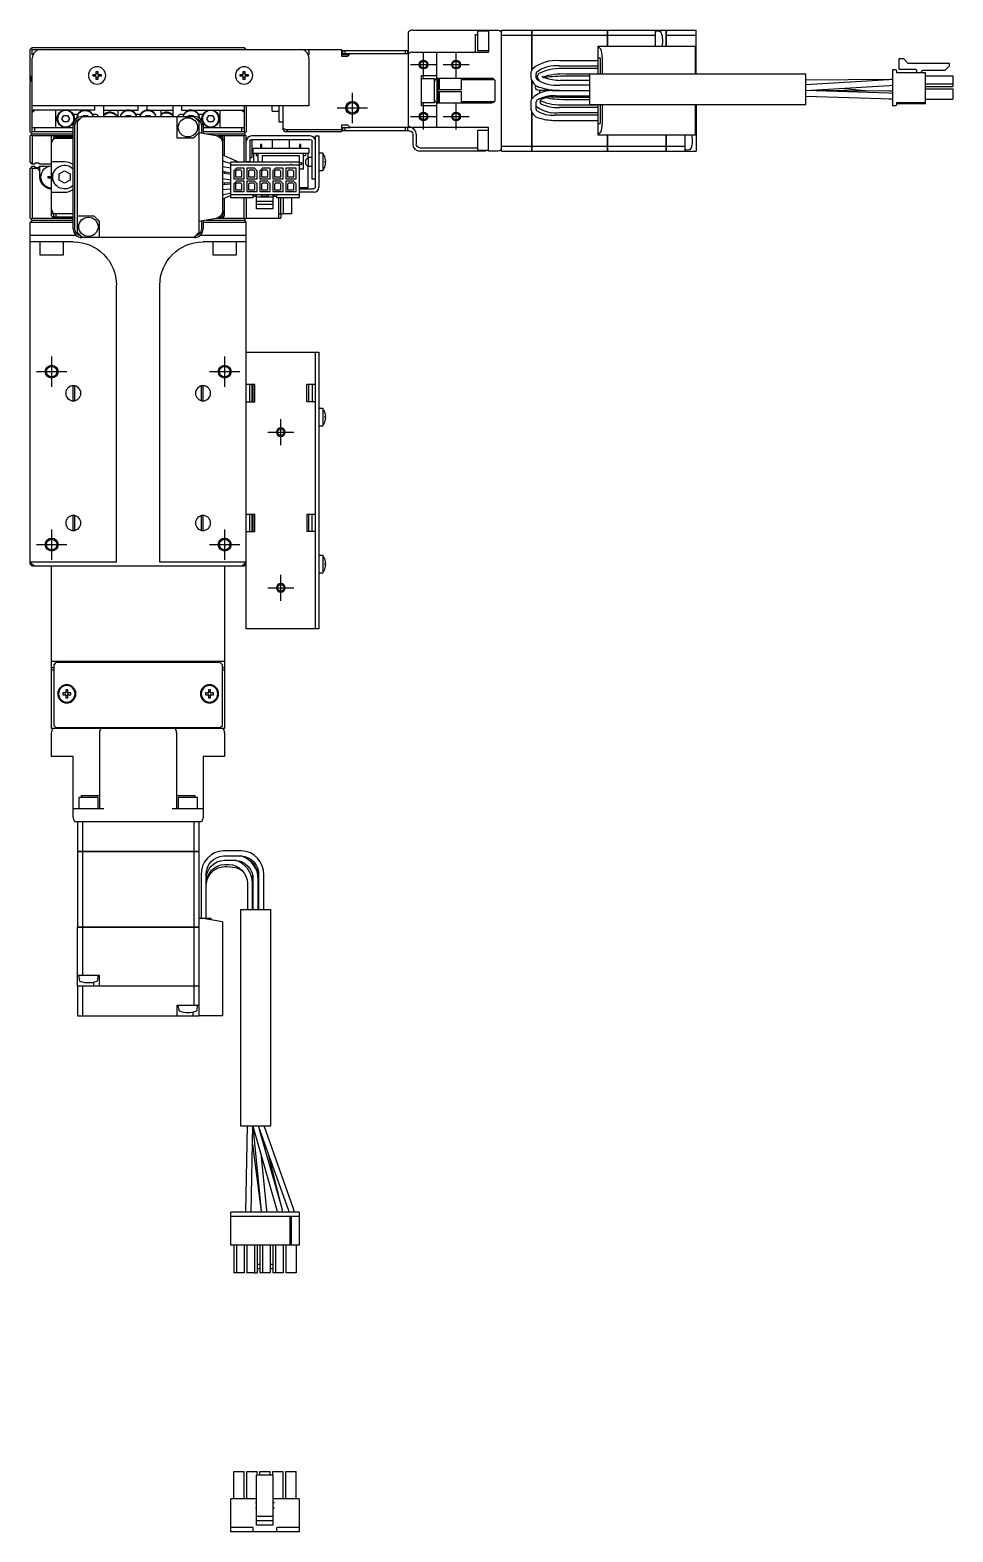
# Model space of a CAD drawing. Extents: x 0 to 1130, y -8 to 906.
# Drawn here: x 326.2 to 539.6, y 558.3 to 905.7 of the extents above; entities that cross this region are included whole.
import ezdxf

# ---------------------------------------------------------------- set-up
doc = ezdxf.new("R2010")
doc.units = 0
doc.header["$LTSCALE"] = 0.5
doc.linetypes.add('CENTER', pattern=[50.8, 31.75, -6.35, 6.35, -6.35])
for name, color, linetype in [('MSM_CENTER', 1, 'CENTER'), ('MSM_CONTINUOUS', 7, 'CONTINUOUS'), ('MSM_NARROW', 5, 'CONTINUOUS')]:
    doc.layers.add(name, color=color, linetype=linetype)

msp = doc.modelspace()

# ---------------------------------------------------------------- linework, layer by layer
at = {"layer": 'MSM_CENTER'}
for p, q in [((417.24, 894.67), (417.24, 900.67)), ((424.74, 894.67), (424.74, 900.67)), ((414.24, 897.67), (420.24, 897.67)), ((421.74, 897.67), (427.74, 897.67)), ((400.74, 891.17), (400.74, 884.17)), ((397.24, 887.67), (404.24, 887.67)), ((417.24, 882.67), (417.24, 888.67)), ((424.74, 882.67), (424.74, 888.67)), ((414.24, 885.67), (420.24, 885.67)), ((421.74, 885.67), (427.74, 885.67)), ((331.24, 830.17), (331.24, 823.17)), ((371.24, 830.17), (371.24, 823.17)), ((327.74, 826.67), (334.74, 826.67)), ((367.74, 826.67), (374.74, 826.67)), ((384.24, 809.67), (384.24, 815.67)), ((381.24, 812.67), (387.24, 812.67)), ((331.24, 790.17), (331.24, 783.17)), ((371.24, 790.17), (371.24, 783.17)), ((327.74, 786.67), (334.74, 786.67)), ((367.74, 786.67), (374.74, 786.67)), ((384.24, 773.67), (384.24, 779.67)), ((381.24, 776.67), (387.24, 776.67))]:
    msp.add_line(p, q, dxfattribs=at)
at = {"layer": 'MSM_CONTINUOUS'}
for p, q in [((413.74, 900.19), (413.74, 905.29)), ((414.74, 905.67), (434.24, 905.67)), ((429.24, 904.62), (429.74, 904.62)), ((429.24, 900.57), (429.24, 904.62)), ((429.74, 905.42), (429.74, 900.92)), ((432.24, 905.42), (429.74, 905.42)), ((432.24, 905.67), (432.24, 900.57)), ((435.24, 877.67), (435.24, 905.67)), ((435.24, 905.67), (442.23, 905.67)), ((435.24, 904.52), (442.23, 904.52)), ((442.23, 896.38), (442.23, 905.67)), ((442.24, 905.66), (442.23, 905.66)), ((442.24, 904.52), (442.23, 904.52)), ((442.24, 905.67), (459.73, 905.67)), ((442.24, 905.67), (442.24, 896.4)), ((442.24, 904.52), (459.73, 904.52)), ((459.73, 901.97), (459.73, 905.67)), ((459.74, 905.66), (459.73, 905.66)), ((459.74, 904.52), (459.73, 904.52)), ((459.74, 905.67), (473.34, 905.67)), ((459.74, 905.67), (459.74, 901.97)), ((459.74, 904.52), (470.84, 904.52)), ((470.84, 901.97), (470.84, 905.67)), ((471.83, 905.34), (471.06, 905.41)), ((473.34, 901.97), (473.34, 905.67)), ((473.34, 905.66), (473.35, 905.66)), ((473.34, 904.52), (473.35, 904.52)), ((473.35, 905.67), (480.24, 905.67)), ((473.35, 905.67), (473.35, 901.97)), ((473.35, 904.52), (480.24, 904.52)), ((480.24, 895.44), (480.24, 905.67)), ((326.74, 901.67), (326.24, 901.17)), ((326.24, 893.97), (326.24, 901.17)), ((326.49, 901.42), (326.74, 901.17)), ((326.74, 901.67), (375.74, 901.67)), ((326.74, 899.97), (326.74, 901.17)), ((326.74, 901.17), (398.24, 901.17)), ((376.24, 901.17), (375.74, 901.67)), ((375.74, 901.17), (375.99, 901.42)), ((390.74, 901.17), (390.74, 899.97)), ((398.24, 901.17), (398.24, 899.67)), ((399.99, 899.92), (398.24, 899.92)), ((398.24, 899.67), (399.74, 899.67)), ((398.54, 900.17), (398.54, 900.97)), ((398.54, 900.97), (413.54, 900.97)), ((413.74, 900.17), (398.54, 900.17)), ((399.04, 900.97), (399.04, 900.17)), ((400.24, 900.17), (399.74, 899.67)), ((413.04, 900.17), (413.04, 900.97)), ((413.54, 900.97), (413.54, 900.17)), ((413.74, 883.17), (413.74, 900.17)), ((414.74, 900.57), (432.24, 900.57)), ((420.24, 900.57), (420.24, 894.55)), ((429.74, 900.92), (432.24, 900.92)), ((457.64, 901.97), (480.14, 901.97)), ((457.64, 895.44), (457.64, 901.97)), ((457.64, 901.87), (458.24, 901.27)), ((480.14, 895.44), (480.14, 901.97)), ((326.74, 882.17), (326.74, 899.17)), ((390.74, 899.17), (390.74, 888.17)), ((457.64, 898.57), (448.64, 898.57)), ((448.64, 897.37), (457.64, 897.37)), ((457.64, 896.77), (450.12, 896.77)), ((457.64, 899.27), (458.03, 899.27)), ((458.03, 899.27), (458.03, 895.44)), ((458.5, 899.49), (458.5, 895.44)), ((526.36, 896.49), (525.64, 896.49)), ((525.64, 896.49), (525.64, 888.21)), ((526.66, 895.78), (526.66, 896.19)), ((527.19, 899.06), (528.19, 899.06)), ((527.19, 896.53), (527.19, 899.06)), ((531.04, 896.53), (527.19, 896.53)), ((528.19, 899.06), (529.21, 898.04)), ((529.21, 898.04), (538.75, 898.04)), ((531.19, 896.38), (531.19, 895.78)), ((537.75, 896.34), (532.62, 896.34)), ((538.75, 897.34), (537.75, 896.34)), ((538.75, 898.04), (538.75, 897.34)), ((326.74, 895.17), (326.24, 894.67)), ((326.74, 894.67), (326.24, 894.67)), ((326.24, 894.47), (326.74, 894.47)), ((326.34, 893.87), (326.24, 893.97)), ((326.49, 893.92), (326.24, 893.67)), ((326.24, 882.17), (326.24, 893.67)), ((326.34, 893.77), (326.34, 893.97)), ((326.74, 894.17), (326.49, 893.92)), ((326.74, 893.67), (326.49, 893.92)), ((326.74, 894.27), (326.64, 894.27)), ((340.81, 895.37), (341.54, 895.37)), ((341.54, 894.97), (340.81, 894.97)), ((341.54, 895.37), (341.54, 896.1)), ((341.54, 894.25), (341.54, 894.97)), ((341.94, 896.1), (341.94, 895.37)), ((341.94, 895.37), (342.67, 895.37)), ((341.94, 894.97), (341.94, 894.25)), ((342.67, 894.97), (341.94, 894.97)), ((374.81, 895.37), (375.54, 895.37)), ((375.54, 894.97), (374.81, 894.97)), ((375.54, 895.37), (375.54, 896.1)), ((375.54, 894.25), (375.54, 894.97)), ((375.94, 896.1), (375.94, 895.37)), ((375.94, 895.37), (376.67, 895.37)), ((375.94, 894.97), (375.94, 894.25)), ((376.67, 894.97), (375.94, 894.97)), ((416.74, 895.17), (420.24, 895.17)), ((416.74, 888.17), (416.74, 895.17)), ((419.74, 894.42), (416.74, 894.42)), ((419.74, 888.92), (419.74, 894.42)), ((420.24, 894.55), (420.33, 894.55)), ((420.25, 894.52), (420.33, 894.55)), ((420.34, 888.8), (420.34, 894.55)), ((420.54, 894.17), (420.34, 893.97)), ((420.54, 894.57), (432.94, 894.57)), ((420.54, 894.17), (420.54, 889.17)), ((420.84, 894.17), (420.54, 894.17)), ((420.84, 894.57), (420.84, 891.92)), ((426.04, 891.92), (426.04, 894.57)), ((433.63, 894.17), (426.04, 894.17)), ((433.74, 893.77), (433.74, 889.57)), ((442.04, 895.63), (442.04, 894.67)), ((442.23, 889.78), (442.23, 894.02)), ((442.24, 894), (442.24, 889.79)), ((443.2, 892.85), (443.08, 892.66)), ((443.24, 894.65), (443.24, 895.63)), ((443.56, 894.64), (443.58, 894.6)), ((443.58, 894.6), (443.65, 894.39)), ((444.76, 894.85), (444.7, 895.01)), ((455.64, 892.92), (448.64, 892.92)), ((455.64, 894.97), (450.1, 894.97)), ((450.12, 895.57), (457.64, 895.57)), ((450.22, 894.02), (450.18, 894.02)), ((455.64, 894.02), (450.2, 894.02)), ((455.64, 888.44), (455.64, 895.44)), ((505.64, 895.44), (455.64, 895.44)), ((505.64, 888.44), (505.64, 895.44)), ((525.31, 894.22), (505.64, 894.07)), ((524.78, 894.17), (505.64, 892.98)), ((505.66, 891.67), (524.86, 892.88)), ((525.64, 894.21), (524.78, 894.17)), ((524.86, 892.88), (525.64, 892.91)), ((525.64, 894.22), (525.03, 894.22)), ((525.64, 894.23), (525.31, 894.22)), ((533.29, 895.78), (526.66, 895.78)), ((532.34, 895.78), (532.34, 896.06)), ((533.29, 888.67), (533.29, 895.78)), ((533.29, 895.05), (539.64, 895.05)), ((533.29, 893.25), (539.64, 893.25)), ((539.64, 895.05), (539.64, 892.65)), ((420.34, 889.37), (420.54, 889.17)), ((420.84, 891.92), (426.04, 891.92)), ((420.84, 891.42), (420.84, 888.77)), ((426.04, 891.42), (420.84, 891.42)), ((426.04, 888.77), (426.04, 891.42)), ((443.08, 892.66), (443.04, 892.47)), ((444.04, 891.81), (444.04, 891.75)), ((444.04, 891.75), (444.04, 891.35)), ((444.04, 891.35), (444.04, 891.31)), ((444.04, 891.31), (444.09, 891.09)), ((444.24, 888.73), (444.24, 889.47)), ((446.59, 890.25), (448.64, 890.17)), ((455.64, 891.62), (447.64, 891.62)), ((447.64, 890.42), (455.64, 890.42)), ((448.64, 891.72), (455.64, 891.72)), ((448.64, 890.17), (455.64, 890.17)), ((455.64, 889.57), (449.64, 889.57)), ((524.85, 891.05), (505.64, 891.67)), ((505.64, 890.37), (525.52, 889.73)), ((524.97, 891.53), (505.66, 891.67)), ((520.12, 891.57), (513.79, 892.18)), ((524.81, 889.75), (525.64, 889.73)), ((525.64, 891.03), (524.85, 891.05)), ((525.64, 891.53), (524.97, 891.53)), ((525.52, 889.73), (525.64, 889.73)), ((533.29, 892.65), (539.64, 892.65)), ((533.29, 892.05), (539.64, 892.05)), ((533.29, 889.65), (539.64, 889.65)), ((539.64, 892.05), (539.64, 889.65)), ((390.74, 888.17), (326.74, 888.17)), ((341.24, 887.17), (326.74, 887.17)), ((326.74, 886.67), (327.24, 887.17)), ((332.24, 883.17), (332.24, 887.17)), ((333.62, 885.17), (334.06, 885.92)), ((334.06, 885.92), (334.92, 885.92)), ((334.92, 885.92), (335.36, 885.17)), ((337.26, 886.17), (336.22, 886.17)), ((338.41, 885.67), (338.56, 885.92)), ((338.56, 885.92), (339.42, 885.92)), ((339.42, 885.92), (339.57, 885.67)), ((341.24, 886.17), (340.72, 886.17)), ((341.24, 887.17), (341.24, 888.17)), ((343.24, 888.17), (343.24, 885.67)), ((343.24, 887.17), (351.24, 887.17)), ((346.54, 887.17), (346.54, 885.67)), ((348.41, 885.67), (348.56, 885.92)), ((348.56, 885.92), (349.42, 885.92)), ((349.42, 885.92), (349.57, 885.67)), ((351.76, 886.17), (350.72, 886.17)), ((351.24, 887.17), (351.24, 888.17)), ((352.91, 885.67), (353.06, 885.92)), ((353.06, 885.92), (353.92, 885.92)), ((353.24, 888.17), (353.24, 887.17)), ((353.24, 887.17), (359.24, 887.17)), ((353.92, 885.92), (354.07, 885.67)), ((356.54, 885.67), (356.54, 887.17)), ((359.24, 888.17), (359.24, 885.67)), ((361.24, 888.17), (361.24, 887.17)), ((361.24, 887.17), (375.74, 887.17)), ((361.76, 886.17), (361.24, 886.17)), ((362.91, 885.67), (363.06, 885.92)), ((363.06, 885.92), (363.92, 885.92)), ((363.92, 885.92), (364.07, 885.67)), ((366.26, 886.17), (365.22, 886.17)), ((367.12, 885.17), (367.56, 885.92)), ((367.56, 885.92), (368.42, 885.92)), ((368.42, 885.92), (368.86, 885.17)), ((370.24, 883.17), (370.24, 887.17)), ((375.24, 887.17), (375.74, 886.67)), ((375.74, 888.17), (375.74, 882.17)), ((376.24, 888.17), (376.24, 882.17)), ((382.24, 886.92), (382.24, 888.17)), ((382.24, 886.92), (383.74, 886.92)), ((383.74, 888.17), (383.74, 884.42)), ((384.74, 882.67), (384.74, 888.17)), ((416.74, 888.92), (419.74, 888.92)), ((420.24, 888.17), (416.74, 888.17)), ((420.24, 888.8), (420.24, 883.17)), ((420.24, 888.8), (420.33, 888.8)), ((420.33, 888.8), (420.25, 888.83)), ((420.54, 889.17), (420.84, 889.17)), ((432.94, 888.77), (420.54, 888.77)), ((426.04, 889.17), (433.63, 889.17)), ((442.04, 889.07), (442.04, 887.33)), ((442.23, 877.67), (442.23, 886.73)), ((442.24, 886.71), (442.24, 877.67)), ((443.24, 887.33), (443.24, 889.07)), ((457.64, 885.97), (447.64, 885.97)), ((457.64, 887.77), (448.64, 887.77)), ((448.64, 886.57), (457.64, 886.57)), ((449.64, 888.37), (457.64, 888.37)), ((455.64, 888.44), (505.64, 888.44)), ((457.64, 881.37), (457.64, 888.44)), ((458.03, 888.44), (458.03, 884.07)), ((458.5, 888.44), (458.5, 883.85)), ((480.14, 881.37), (480.14, 888.44)), ((480.24, 888.44), (480.24, 877.67)), ((525.64, 888.21), (526.36, 888.21)), ((526.66, 888.51), (526.66, 888.92)), ((526.66, 888.92), (533.29, 888.92)), ((526.66, 888.67), (533.29, 888.67)), ((326.74, 883.17), (336.24, 883.17)), ((327.24, 883.17), (327.24, 882.17)), ((334.06, 884.42), (333.62, 885.17)), ((334.92, 884.42), (334.06, 884.42)), ((335.36, 885.17), (334.92, 884.42)), ((336.22, 884.17), (336.3, 884.17)), ((336.24, 859.67), (336.24, 883.67)), ((336.62, 859.67), (336.62, 883.67)), ((337.24, 858.83), (337.24, 884.52)), ((338.24, 885.67), (364.24, 885.67)), ((360.24, 880.67), (360.24, 885.67)), ((365.24, 884.52), (365.24, 858.83)), ((365.86, 883.67), (365.86, 881.87)), ((366.18, 884.17), (366.26, 884.17)), ((366.24, 883.67), (366.24, 881.8)), ((366.24, 883.17), (375.74, 883.17)), ((367.56, 884.42), (367.12, 885.17)), ((368.42, 884.42), (367.56, 884.42)), ((368.86, 885.17), (368.42, 884.42)), ((375.24, 882.17), (375.24, 883.17)), ((383.74, 884.42), (384.74, 884.42)), ((384.74, 882.98), (385.35, 882.67)), ((385.24, 882.17), (384.74, 882.67)), ((385.35, 882.67), (398.24, 882.67)), ((385.35, 882.67), (385.85, 882.17)), ((399.74, 883.67), (398.24, 883.67)), ((398.24, 883.67), (398.24, 882.17)), ((398.54, 882.37), (398.54, 883.17)), ((398.54, 883.17), (400.24, 883.17)), ((413.94, 882.37), (398.54, 882.37)), ((399.04, 883.17), (399.04, 882.37)), ((399.74, 883.67), (400.24, 883.17)), ((413.94, 883.17), (400.24, 883.17)), ((413.04, 882.37), (413.04, 883.17)), ((413.54, 883.17), (413.54, 882.37)), ((432.24, 883.17), (414.74, 883.17)), ((429.74, 882.42), (429.74, 877.92)), ((432.24, 882.42), (429.74, 882.42)), ((432.24, 877.67), (432.24, 883.17)), ((447.64, 884.77), (457.64, 884.77)), ((457.64, 884.07), (458.03, 884.07)), ((326.24, 882.17), (326.49, 881.92)), ((326.24, 881.17), (326.74, 881.67)), ((326.24, 875.17), (326.24, 881.17)), ((326.49, 881.92), (326.74, 882.17)), ((326.49, 881.92), (326.74, 881.67)), ((326.74, 881.17), (326.49, 881.42)), ((336.24, 882.17), (326.74, 882.17)), ((326.74, 881.67), (336.24, 881.67)), ((326.74, 881.17), (326.74, 874.67)), ((336.24, 881.17), (326.74, 881.17)), ((331.24, 862.67), (331.24, 881.17)), ((331.44, 880.17), (331.24, 880.17)), ((331.74, 880.44), (331.74, 880.97)), ((331.74, 880.97), (336.24, 880.97)), ((332.24, 880.97), (332.24, 880.57)), ((336.24, 880.57), (332.24, 880.57)), ((363.99, 880.67), (360.24, 880.67)), ((365.24, 881.97), (369.25, 881.27)), ((375.74, 882.17), (366.24, 882.17)), ((366.94, 881.67), (375.74, 881.67)), ((375.74, 881.17), (369.59, 881.17)), ((369.96, 880.97), (370.74, 880.97)), ((370.24, 880.74), (370.24, 880.97)), ((370.74, 880.97), (370.74, 880.44)), ((370.74, 879.49), (370.74, 863.85)), ((371.24, 880.17), (371.04, 880.17)), ((371.24, 876.57), (371.24, 881.17)), ((375.74, 882.17), (375.99, 881.92)), ((375.74, 881.67), (375.99, 881.92)), ((375.74, 881.67), (375.99, 881.42)), ((375.99, 881.42), (375.74, 881.17)), ((375.74, 875.14), (375.74, 881.17)), ((375.99, 881.92), (376.24, 882.17)), ((375.99, 881.42), (376.24, 881.17)), ((376.24, 875.17), (376.24, 881.17)), ((377.04, 879.97), (377.04, 875.17)), ((377.54, 880.17), (377.09, 880.17)), ((391.04, 881.17), (377.44, 881.17)), ((377.44, 880.37), (391.04, 880.37)), ((377.54, 880.17), (377.54, 876.17)), ((379.62, 878.37), (379.62, 879.17)), ((379.87, 879.17), (379.62, 879.17)), ((379.87, 878.37), (379.87, 879.17)), ((382.24, 880.37), (382.24, 878.37)), ((398.24, 882.17), (385.24, 882.17)), ((386.24, 878.37), (386.24, 880.37)), ((388.62, 878.37), (388.62, 879.17)), ((388.87, 879.17), (388.62, 879.17)), ((388.87, 878.37), (388.87, 879.17)), ((391.44, 871.17), (391.44, 879.97)), ((392.24, 881.17), (393.04, 881.17)), ((392.24, 869.47), (392.24, 881.17)), ((393.04, 881.17), (393.04, 869.37)), ((414.74, 881.57), (414.74, 879.27)), ((415.54, 881.57), (415.54, 879.27)), ((435.24, 878.83), (442.23, 878.83)), ((442.24, 878.83), (442.23, 878.83)), ((442.24, 878.83), (459.73, 878.83)), ((458.24, 882.08), (457.64, 881.48)), ((480.14, 881.37), (457.64, 881.37)), ((459.73, 877.67), (459.73, 881.37)), ((459.74, 878.83), (459.73, 878.83)), ((459.74, 881.37), (459.74, 877.67)), ((459.74, 878.83), (473.34, 878.83)), ((473.34, 877.67), (473.34, 881.37)), ((473.34, 878.83), (473.35, 878.83)), ((473.35, 881.37), (473.35, 877.67)), ((473.35, 878.83), (477.74, 878.83)), ((477.74, 877.67), (477.74, 881.37)), ((480.14, 881.42), (480.24, 881.42)), ((370.74, 876.78), (374.59, 875.14)), ((370.74, 875.41), (372.64, 874.8)), ((370.76, 875.47), (371.37, 875.21)), ((377.04, 876.17), (377.54, 876.17)), ((377.74, 878.37), (377.74, 877.17)), ((377.74, 878.37), (390.74, 878.37)), ((377.74, 877.17), (390.74, 877.17)), ((377.99, 875.14), (377.99, 877.17)), ((378.54, 877.17), (378.54, 876.62)), ((378.99, 876.62), (378.54, 876.62)), ((378.99, 875.14), (378.99, 877.17)), ((379.99, 876.67), (388.49, 876.67)), ((379.99, 875.14), (379.99, 876.67)), ((388.49, 876.67), (388.49, 866.86)), ((389.49, 873.47), (389.49, 877.17)), ((389.95, 876.62), (389.49, 876.62)), ((389.95, 877.17), (389.95, 876.62)), ((390.34, 875.97), (390.04, 875.67)), ((390.04, 874.67), (390.04, 875.67)), ((390.54, 876.17), (390.34, 875.97)), ((390.49, 877.17), (390.49, 876.12)), ((390.54, 876.17), (390.54, 874.17)), ((391.44, 876.17), (390.54, 876.17)), ((390.74, 878.37), (390.74, 877.17)), ((393.94, 877.17), (393.04, 877.17)), ((393.94, 877.17), (393.94, 873.17)), ((394.51, 876.06), (394.51, 876.06)), ((394.51, 874.99), (394.51, 875.35)), ((394.51, 875.35), (394.63, 875.35)), ((416.34, 878.47), (429.74, 878.47)), ((431.54, 877.67), (416.34, 877.67)), ((429.74, 877.92), (432.24, 877.92)), ((431.04, 877.67), (431.04, 877.92)), ((431.54, 877.92), (431.54, 877.67)), ((434.24, 877.67), (432.24, 877.67)), ((435.24, 877.67), (442.23, 877.67)), ((442.24, 877.68), (442.23, 877.68)), ((442.24, 877.67), (459.73, 877.67)), ((459.74, 877.68), (459.73, 877.68)), ((459.74, 877.67), (473.34, 877.67)), ((473.34, 877.68), (473.35, 877.68)), ((473.35, 877.67), (480.24, 877.67)), ((477.95, 877.94), (478.72, 878.01)), ((326.74, 874.67), (326.24, 875.17)), ((326.74, 874.17), (326.24, 873.67)), ((326.24, 862.17), (326.24, 873.67)), ((326.74, 873.67), (326.49, 873.92)), ((327.18, 874.67), (326.74, 874.67)), ((326.74, 874.17), (327.18, 874.17)), ((326.74, 873.67), (326.74, 862.17)), ((327.94, 873.67), (326.74, 873.67)), ((328.54, 874.1), (327.94, 873.67)), ((327.94, 873.67), (328.54, 873.07)), ((331.24, 874.67), (328.5, 874.67)), ((328.5, 874.17), (330.63, 874.17)), ((328.54, 871.67), (328.54, 874.17)), ((331.24, 872.67), (331.2, 872.67)), ((331.2, 872.67), (331.2, 871.88)), ((331.2, 872.14), (331.24, 872.14)), ((334.24, 875.17), (331.24, 875.17)), ((332.99, 872.4), (334.24, 873.12)), ((332.99, 870.95), (332.99, 872.4)), ((334.24, 873.12), (335.49, 872.4)), ((335.49, 872.4), (335.49, 870.95)), ((370.74, 874.15), (372.66, 873.78)), ((372.64, 872.57), (370.74, 872.93)), ((372.64, 872.28), (370.74, 872.55)), ((371.24, 875.25), (371.24, 875.26)), ((371.24, 872.83), (371.24, 872.48)), ((371.29, 872.67), (371.24, 872.67)), ((371.29, 872.67), (371.29, 872.47)), ((388.49, 875.14), (372.64, 875.14)), ((372.64, 866.86), (372.64, 875.14)), ((386.41, 874.43), (372.64, 874.43)), ((373.96, 873.7), (373.36, 873.1)), ((373.36, 873.1), (373.36, 871.3)), ((374.03, 873.25), (373.78, 873)), ((373.78, 873), (373.78, 871.75)), ((375.76, 873.7), (373.96, 873.7)), ((375, 873.25), (374.03, 873.25)), ((375.25, 873), (375, 873.25)), ((375.25, 871.75), (375.25, 873)), ((375.76, 871.3), (375.76, 873.7)), ((376.24, 875.17), (376.21, 875.14)), ((377.04, 875.17), (376.24, 875.17)), ((376.36, 873.7), (376.36, 871.3)), ((378.16, 873.7), (376.36, 873.7)), ((377.03, 873.25), (376.78, 873)), ((376.78, 873), (376.78, 871.75)), ((378, 873.25), (377.03, 873.25)), ((378.25, 873), (378, 873.25)), ((378.16, 873.7), (378.76, 873.1)), ((378.25, 871.75), (378.25, 873)), ((378.76, 871.3), (378.76, 873.1)), ((379.96, 873.7), (379.36, 873.1)), ((379.36, 873.1), (379.36, 871.3)), ((380.03, 873.25), (379.78, 873)), ((379.78, 873), (379.78, 871.75)), ((381.76, 873.7), (379.96, 873.7)), ((381, 873.25), (380.03, 873.25)), ((381.25, 873), (381, 873.25)), ((381.25, 871.75), (381.25, 873)), ((381.76, 871.3), (381.76, 873.7)), ((382.96, 873.7), (382.36, 873.1)), ((382.36, 873.1), (382.36, 871.3)), ((383.03, 873.25), (382.78, 873)), ((382.78, 873), (382.78, 871.75)), ((384.76, 873.7), (382.96, 873.7)), ((384, 873.25), (383.03, 873.25)), ((384.25, 873), (384, 873.25)), ((384.25, 871.75), (384.25, 873)), ((384.76, 871.3), (384.76, 873.7)), ((385.36, 873.7), (385.36, 871.3)), ((387.76, 873.7), (385.36, 873.7)), ((386.03, 873.25), (385.78, 873)), ((385.78, 873), (385.78, 871.75)), ((387, 873.25), (386.03, 873.25)), ((386.41, 874.43), (386.41, 874.53)), ((386.71, 874.53), (386.71, 874.43)), ((388.49, 874.43), (386.71, 874.43)), ((387.25, 873), (387, 873.25)), ((387.25, 871.75), (387.25, 873)), ((387.76, 871.3), (387.76, 873.7)), ((388.49, 875.02), (388.99, 875.02)), ((388.99, 874.52), (388.49, 874.52)), ((389.49, 873.47), (388.49, 873.47)), ((388.99, 875.02), (388.99, 874.52)), ((390.04, 874.67), (390.34, 874.37)), ((390.34, 874.37), (390.54, 874.17)), ((390.49, 874.22), (390.49, 869.17)), ((390.54, 874.17), (391.44, 874.17)), ((393.04, 873.17), (393.94, 873.17)), ((394.63, 874.99), (394.51, 874.99)), ((394.51, 874.29), (394.51, 874.29)), ((330.34, 871.82), (330.34, 871.53)), ((330.34, 871.82), (331.14, 871.82)), ((330.34, 871.53), (331.14, 871.53)), ((330.87, 871.82), (330.87, 871.53)), ((331.2, 871.47), (331.2, 870.67)), ((331.2, 871.2), (331.24, 871.21)), ((331.24, 870.67), (331.2, 870.67)), ((334.24, 870.23), (332.99, 870.95)), ((335.49, 870.95), (334.24, 870.23)), ((370.74, 871.34), (372.64, 871.06)), ((372.64, 870.3), (370.74, 870.26)), ((370.74, 869.94), (372.64, 870.1)), ((372.64, 868.9), (370.74, 868.74)), ((371.24, 870.28), (371.24, 869.98)), ((373.36, 871.3), (375.76, 871.3)), ((373.36, 870.1), (373.96, 870.7)), ((373.36, 870.1), (373.36, 868.3)), ((373.78, 871.75), (375.25, 871.75)), ((374.03, 870.25), (373.78, 870)), ((373.78, 870), (373.78, 868.75)), ((373.78, 868.75), (375.25, 868.75)), ((375.76, 870.7), (373.96, 870.7)), ((375, 870.25), (374.03, 870.25)), ((375.25, 870), (375, 870.25)), ((375.25, 868.75), (375.25, 870)), ((375.76, 868.3), (375.76, 870.7)), ((376.36, 871.3), (378.76, 871.3)), ((376.36, 870.7), (376.36, 868.3)), ((378.16, 870.7), (376.36, 870.7)), ((376.78, 871.75), (378.25, 871.75)), ((377.03, 870.25), (376.78, 870)), ((376.78, 870), (376.78, 868.75)), ((376.78, 868.75), (378.25, 868.75)), ((378, 870.25), (377.03, 870.25)), ((378.25, 870), (378, 870.25)), ((378.76, 870.1), (378.16, 870.7)), ((378.25, 868.75), (378.25, 870)), ((378.76, 868.3), (378.76, 870.1)), ((379.36, 871.3), (381.76, 871.3)), ((381.16, 870.7), (379.36, 870.7)), ((379.36, 870.7), (379.36, 868.3)), ((379.78, 871.75), (381.25, 871.75)), ((380.03, 870.25), (379.78, 870)), ((379.78, 870), (379.78, 868.75)), ((379.78, 868.75), (381.25, 868.75)), ((381, 870.25), (380.03, 870.25)), ((381.25, 870), (381, 870.25)), ((381.76, 870.1), (381.16, 870.7)), ((381.25, 868.75), (381.25, 870)), ((381.76, 868.3), (381.76, 870.1)), ((382.36, 871.3), (384.76, 871.3)), ((382.36, 870.7), (382.36, 868.3)), ((384.16, 870.7), (382.36, 870.7)), ((382.78, 871.75), (384.25, 871.75)), ((383.03, 870.25), (382.78, 870)), ((382.78, 870), (382.78, 868.75)), ((382.78, 868.75), (384.25, 868.75)), ((384, 870.25), (383.03, 870.25)), ((384.25, 870), (384, 870.25)), ((384.76, 870.1), (384.16, 870.7)), ((384.25, 868.75), (384.25, 870)), ((384.76, 868.3), (384.76, 870.1)), ((385.36, 871.3), (387.76, 871.3)), ((387.16, 870.7), (385.36, 870.7)), ((385.36, 870.7), (385.36, 868.3)), ((385.78, 871.75), (387.25, 871.75)), ((386.03, 870.25), (385.78, 870)), ((385.78, 870), (385.78, 868.75)), ((385.78, 868.75), (387.25, 868.75)), ((387, 870.25), (386.03, 870.25)), ((387.25, 870), (387, 870.25)), ((387.76, 870.1), (387.16, 870.7)), ((387.25, 868.75), (387.25, 870)), ((387.76, 868.3), (387.76, 870.1)), ((390.49, 869.17), (388.49, 869.17)), ((388.49, 868.97), (391.74, 868.97)), ((392.24, 871.17), (391.44, 871.17)), ((331.24, 868.17), (334.24, 868.17)), ((372.64, 867.92), (370.74, 867.51)), ((372.64, 867.38), (370.74, 866.57)), ((371.24, 862.67), (371.24, 866.78)), ((388.49, 867.57), (372.64, 867.57)), ((377.83, 866.86), (372.64, 866.86)), ((373.36, 868.3), (375.76, 868.3)), ((375.74, 862.17), (375.74, 866.86)), ((376.24, 866.86), (376.24, 862.17)), ((376.36, 868.3), (378.76, 868.3)), ((377.83, 866.86), (377.83, 867.57)), ((378.63, 867.17), (377.83, 867.17)), ((378.63, 864.29), (378.63, 867.32)), ((382.49, 867.01), (378.63, 867.01)), ((382.49, 866.01), (378.63, 866.01)), ((382.49, 865.31), (378.63, 865.31)), ((379.36, 868.3), (381.76, 868.3)), ((379.74, 867.01), (379.74, 867.57)), ((381.39, 867.17), (379.74, 867.17)), ((381.39, 867.01), (381.39, 867.57)), ((382.36, 868.3), (384.76, 868.3)), ((382.49, 864.29), (382.49, 867.32)), ((383.29, 867.17), (382.49, 867.17)), ((383.24, 867.17), (383.29, 867.12)), ((383.29, 866.86), (383.29, 867.57)), ((388.49, 866.86), (383.29, 866.86)), ((383.55, 866.86), (383.74, 866.67)), ((383.74, 862.17), (383.74, 866.86)), ((384.24, 863.17), (384.24, 866.86)), ((384.74, 866.86), (384.74, 863.17)), ((385.36, 868.3), (387.76, 868.3)), ((386.74, 863.27), (386.74, 866.86)), ((391.84, 868.17), (388.49, 868.17)), ((326.24, 862.17), (326.49, 861.92)), ((326.74, 861.67), (326.24, 861.17)), ((326.49, 861.92), (326.74, 862.17)), ((326.74, 861.67), (326.49, 861.92)), ((326.74, 862.17), (336.24, 862.17)), ((326.74, 861.67), (336.24, 861.67)), ((332.24, 863.17), (331.24, 863.17)), ((331.24, 862.67), (331.74, 862.17)), ((331.74, 862.37), (331.74, 863.17)), ((336.24, 862.37), (331.74, 862.37)), ((332.24, 863.17), (332.24, 862.37)), ((336.24, 863.17), (332.24, 863.17)), ((337.24, 862.67), (340.99, 862.67)), ((342.24, 861.42), (342.24, 857.67)), ((369.25, 862.08), (365.24, 861.37)), ((365.86, 861.48), (365.86, 859.67)), ((366.24, 861.55), (366.24, 859.67)), ((366.94, 861.67), (375.74, 861.67)), ((369.59, 862.17), (375.74, 862.17)), ((370.74, 862.37), (369.96, 862.37)), ((370.24, 862.37), (370.24, 862.61)), ((371.24, 863.17), (370.61, 863.17)), ((370.74, 863.17), (370.74, 862.37)), ((370.74, 862.17), (371.24, 862.67)), ((375.74, 862.17), (375.99, 861.92)), ((375.99, 861.92), (375.74, 861.67)), ((375.74, 861.67), (376.24, 861.17)), ((375.99, 861.92), (376.24, 862.17)), ((376.24, 862.17), (384.24, 862.17)), ((382.49, 864.29), (378.63, 864.29)), ((383.74, 863.17), (384.74, 863.17)), ((384.24, 863.17), (384.24, 862.17)), ((384.74, 863.27), (386.74, 863.27)), ((326.24, 782.17), (326.24, 861.17)), ((336.24, 861.17), (326.24, 861.17)), ((336.92, 858.17), (326.24, 858.17)), ((376.24, 858.17), (365.56, 858.17)), ((376.24, 861.17), (366.24, 861.17)), ((376.24, 767.17), (376.24, 861.17)), ((336.24, 856.67), (326.24, 856.67)), ((328.49, 856.67), (328.49, 853.67)), ((333.99, 853.67), (333.99, 856.67)), ((364.24, 857.67), (338.24, 857.67)), ((376.24, 856.67), (366.24, 856.67)), ((368.49, 856.67), (368.49, 853.67)), ((373.99, 853.67), (373.99, 856.67)), ((328.49, 853.67), (333.99, 853.67)), ((368.49, 853.67), (373.99, 853.67)), ((346.24, 782.63), (346.24, 846.67)), ((356.24, 782.63), (356.24, 846.67)), ((376.24, 831.17), (393.04, 831.17)), ((392.24, 767.17), (392.24, 831.17)), ((393.04, 831.17), (393.04, 767.17)), ((336.24, 819.92), (336.24, 823.42)), ((336.59, 819.96), (336.59, 823.39)), ((365.89, 819.96), (365.89, 823.39)), ((366.24, 819.92), (366.24, 823.42)), ((378.24, 823.67), (376.24, 823.67)), ((377.04, 819.67), (377.04, 823.67)), ((377.54, 823.67), (377.54, 819.67)), ((377.74, 823.67), (377.74, 819.67)), ((378.24, 819.67), (378.24, 823.67)), ((390.24, 819.67), (390.24, 823.67)), ((392.24, 823.67), (390.24, 823.67)), ((390.74, 819.67), (390.74, 823.67)), ((391.44, 823.67), (391.44, 819.67)), ((376.24, 819.67), (378.24, 819.67)), ((392.24, 819.67), (390.24, 819.67)), ((393.94, 818.17), (393.04, 818.17)), ((393.94, 818.17), (393.94, 814.17)), ((394.51, 817.06), (394.51, 817.06)), ((394.51, 816.35), (394.63, 816.35)), ((394.51, 815.99), (394.51, 816.35)), ((393.04, 814.17), (393.94, 814.17)), ((394.63, 815.99), (394.51, 815.99)), ((394.51, 815.29), (394.51, 815.29)), ((336.24, 789.92), (336.24, 793.42)), ((336.59, 789.96), (336.59, 793.39)), ((365.89, 789.96), (365.89, 793.39)), ((366.24, 789.92), (366.24, 793.42)), ((378.24, 793.67), (376.24, 793.67)), ((377.04, 789.67), (377.04, 793.67)), ((377.54, 793.67), (377.54, 789.67)), ((377.74, 793.67), (377.74, 789.67)), ((378.24, 789.67), (378.24, 793.67)), ((392.24, 793.67), (390.24, 793.67)), ((390.24, 793.67), (390.24, 789.67)), ((390.74, 789.67), (390.74, 793.67)), ((391.44, 789.67), (391.44, 793.67)), ((376.24, 789.67), (378.24, 789.67)), ((392.24, 789.67), (390.24, 789.67)), ((326.24, 782.67), (326.28, 782.63)), ((326.24, 782.17), (326.74, 781.67)), ((326.28, 782.63), (327.24, 781.67)), ((346.24, 782.63), (326.28, 782.63)), ((326.49, 781.92), (326.74, 782.17)), ((375.74, 781.67), (326.74, 781.67)), ((331.24, 744.17), (331.24, 781.67)), ((376.2, 782.63), (356.24, 782.63)), ((371.24, 781.67), (371.24, 744.17)), ((375.24, 781.67), (376.24, 782.67)), ((375.74, 782.17), (375.99, 781.92)), ((376.24, 782.17), (375.74, 781.67)), ((393.94, 784.17), (393.04, 784.17)), ((393.94, 784.17), (393.94, 780.17)), ((394.51, 783.06), (394.51, 783.06)), ((394.51, 782.35), (394.63, 782.35)), ((394.51, 781.99), (394.51, 782.35)), ((394.63, 781.99), (394.51, 781.99)), ((393.04, 780.17), (393.94, 780.17)), ((394.51, 781.29), (394.51, 781.29)), ((393.04, 767.17), (376.24, 767.17)), ((371.24, 759.67), (331.24, 759.67)), ((331.74, 758.17), (331.24, 758.17)), ((331.74, 757.67), (331.24, 757.67)), ((332.24, 759.37), (331.74, 758.87)), ((331.74, 758.87), (331.74, 744.87)), ((370.24, 759.37), (332.24, 759.37)), ((336.74, 759.37), (336.74, 759.67)), ((337.49, 759.67), (337.49, 759.37)), ((342.99, 759.37), (342.99, 759.67)), ((346.44, 759.67), (346.24, 759.47)), ((356.24, 759.47), (346.24, 759.47)), ((346.24, 759.47), (346.24, 759.37)), ((356.24, 759.47), (356.04, 759.67)), ((356.24, 759.37), (356.24, 759.47)), ((359.49, 759.67), (359.49, 759.37)), ((364.99, 759.37), (364.99, 759.67)), ((365.74, 759.67), (365.74, 759.37)), ((370.74, 758.87), (370.24, 759.37)), ((370.74, 744.87), (370.74, 758.87)), ((371.24, 758.17), (370.74, 758.17)), ((371.24, 757.67), (370.74, 757.67)), ((334.5, 752.41), (333.82, 752.41)), ((333.82, 751.93), (334.5, 751.93)), ((334.5, 753.09), (334.5, 752.41)), ((334.5, 751.93), (334.5, 751.26)), ((334.98, 752.41), (334.98, 753.09)), ((335.66, 752.41), (334.98, 752.41)), ((334.98, 751.26), (334.98, 751.93)), ((334.98, 751.93), (335.66, 751.93)), ((367.5, 752.41), (366.82, 752.41)), ((366.82, 751.93), (367.5, 751.93)), ((367.5, 753.09), (367.5, 752.41)), ((367.5, 751.93), (367.5, 751.26)), ((367.98, 752.41), (367.98, 753.09)), ((368.66, 752.41), (367.98, 752.41)), ((367.98, 751.26), (367.98, 751.93)), ((367.98, 751.93), (368.66, 751.93)), ((371.24, 744.17), (331.24, 744.17)), ((331.74, 744.87), (332.24, 744.37)), ((332.24, 744.37), (370.24, 744.37)), ((336.74, 744.37), (336.74, 744.17)), ((341.24, 744.37), (341.24, 744.17)), ((342.24, 744.37), (342.24, 744.17)), ((343.74, 744.37), (343.74, 744.17)), ((358.74, 744.17), (358.74, 744.37)), ((360.24, 744.37), (360.24, 744.17)), ((361.24, 744.17), (361.24, 744.37)), ((365.74, 744.17), (365.74, 744.37)), ((370.24, 744.37), (370.74, 744.87)), ((331.24, 737.67), (331.24, 743.17)), ((342.34, 725.67), (342.34, 743.17)), ((360.14, 743.17), (360.14, 725.67)), ((371.24, 743.17), (371.24, 737.67)), ((336.24, 737.67), (331.24, 737.67)), ((336.24, 723.67), (336.24, 737.67)), ((366.24, 737.67), (366.24, 723.67)), ((371.24, 737.67), (366.24, 737.67)), ((341.99, 728.17), (337.49, 728.17)), ((337.49, 728.17), (337.49, 725.67)), ((338.16, 728.17), (338.16, 728.67)), ((338.16, 728.67), (342.34, 728.67)), ((341.99, 725.67), (341.99, 728.17)), ((360.14, 728.67), (364.32, 728.67)), ((364.99, 728.17), (360.49, 728.17)), ((360.49, 728.17), (360.49, 725.67)), ((364.32, 728.67), (364.32, 728.17)), ((364.99, 725.67), (364.99, 728.17)), ((336.24, 725.67), (343.34, 725.67)), ((336.62, 722.67), (365.86, 722.67)), ((337.24, 722.67), (337.24, 715.68)), ((338.4, 722.67), (338.4, 715.68)), ((359.14, 725.67), (366.24, 725.67)), ((364.09, 722.67), (364.09, 715.68)), ((365.24, 722.67), (365.24, 715.68)), ((337.24, 715.68), (365.24, 715.68)), ((337.24, 715.67), (337.24, 698.18)), ((365.24, 715.67), (337.24, 715.67)), ((337.25, 715.67), (337.25, 715.68)), ((338.4, 715.67), (338.4, 698.18)), ((338.41, 715.67), (338.41, 715.68)), ((364.08, 715.67), (364.08, 715.68)), ((364.09, 715.67), (364.09, 698.18)), ((365.23, 715.67), (365.23, 715.68)), ((365.24, 715.67), (365.24, 677.67)), ((375.09, 715.87), (370.99, 715.87)), ((370.99, 714.67), (375.09, 714.67)), ((371.15, 713.67), (373.63, 713.67)), ((371.3, 712.67), (372.18, 712.67)), ((371.76, 712.2), (373.14, 712.08)), ((375.09, 714.66), (375.05, 714.67)), ((365.79, 710.27), (365.79, 700.27)), ((366.99, 700.27), (366.99, 710.27)), ((377.64, 709.99), (377.63, 710.01)), ((377.63, 710.01), (377.64, 709.99)), ((377.69, 709.27), (377.64, 709.99)), ((377.64, 709.99), (377.79, 708.77)), ((377.69, 702.27), (377.69, 709.27)), ((377.79, 709.27), (377.79, 702.27)), ((378.99, 702.27), (378.99, 709.27)), ((379.09, 710.27), (379.09, 702.27)), ((380.29, 702.27), (380.29, 710.27)), ((366.99, 707.79), (367, 708.03)), ((376.49, 708.27), (376.49, 702.27)), ((374.89, 702.27), (381.89, 702.27)), ((374.89, 702.27), (374.89, 652.27)), ((381.89, 652.27), (381.89, 702.27)), ((337.24, 698.18), (365.24, 698.18)), ((365.24, 698.17), (337.24, 698.17)), ((337.24, 684.57), (337.24, 698.17)), ((337.25, 698.17), (337.25, 698.18)), ((338.4, 698.17), (338.4, 687.07)), ((338.41, 698.17), (338.41, 698.18)), ((364.08, 698.17), (364.08, 698.18)), ((364.09, 698.17), (364.09, 684.57)), ((365.23, 698.17), (365.23, 698.18)), ((365.24, 700.27), (368.04, 700.27)), ((370.74, 699.41), (365.84, 700.27)), ((368.04, 700.27), (368.04, 699.89)), ((370.74, 699.41), (370.74, 677.77)), ((337.24, 687.07), (342.24, 687.07)), ((365.24, 684.57), (337.24, 684.57)), ((337.24, 684.56), (337.24, 677.67)), ((365.24, 684.56), (337.24, 684.56)), ((337.25, 684.57), (337.25, 684.56)), ((337.51, 686.86), (337.58, 686.09)), ((338.4, 684.56), (338.4, 677.67)), ((338.41, 684.57), (338.41, 684.56)), ((340.99, 684.57), (340.99, 685.51)), ((341.9, 686.09), (341.97, 686.86)), ((342.24, 687.07), (342.24, 684.57)), ((364.08, 684.57), (364.08, 684.56)), ((364.09, 684.56), (364.09, 680.17)), ((365.23, 684.57), (365.23, 684.56)), ((337.24, 677.67), (365.24, 677.67)), ((360.24, 680.17), (365.24, 680.17)), ((360.24, 677.67), (360.24, 680.17)), ((360.51, 679.97), (360.58, 679.2)), ((363.99, 677.67), (363.99, 678.62)), ((364.9, 679.2), (364.97, 679.97)), ((365.24, 677.77), (370.74, 677.77)), ((374.89, 652.27), (381.89, 652.27)), ((376.44, 652.27), (376.04, 632.38)), ((377.34, 632.36), (377.74, 652.27)), ((377.74, 652.19), (383.27, 632.77)), ((377.75, 652.15), (379.71, 632.55)), ((379, 652.27), (385.89, 632.87)), ((384.52, 633.12), (379.33, 651.34)), ((387.11, 633.31), (380.38, 652.27)), ((377.65, 647.97), (379.7, 632.52)), ((381, 632.68), (379.76, 645.09)), ((384.57, 633.04), (381.46, 645.35)), ((388.49, 632.27), (372.64, 632.27)), ((372.64, 624.62), (372.64, 632.27)), ((376.04, 632.38), (376.04, 632.27)), ((377.34, 632.27), (377.34, 632.43)), ((377.34, 632.27), (377.34, 632.36)), ((379.71, 632.55), (379.73, 632.27)), ((381.03, 632.27), (381, 632.68)), ((383.27, 632.77), (383.38, 632.27)), ((384.7, 632.27), (384.52, 633.12)), ((384.71, 632.27), (384.57, 633.04)), ((385.89, 632.88), (386.05, 632.27)), ((385.89, 632.87), (386.05, 632.27)), ((387.37, 632.27), (387.11, 633.31)), ((388.49, 632.27), (388.49, 624.62)), ((388.49, 631.25), (372.64, 631.25)), ((386.41, 624.62), (386.41, 631.25)), ((386.71, 624.62), (386.71, 631.25)), ((388.49, 624.62), (372.64, 624.62)), ((373.36, 624.62), (373.36, 618.27)), ((373.96, 624.62), (373.96, 618.27)), ((375.76, 624.62), (375.76, 618.27)), ((376.36, 624.62), (376.36, 618.27)), ((378.16, 624.62), (378.16, 618.27)), ((378.76, 624.62), (378.76, 618.27)), ((379.36, 624.62), (379.36, 618.27)), ((379.96, 624.62), (379.96, 618.27)), ((381.76, 624.62), (381.76, 618.27)), ((382.36, 624.62), (382.36, 618.27)), ((382.96, 624.62), (382.96, 618.27)), ((384.76, 624.62), (384.76, 618.27)), ((385.36, 624.62), (385.36, 618.27)), ((387.76, 624.62), (387.76, 618.27)), ((373.96, 618.27), (373.36, 618.27)), ((375.76, 618.27), (373.96, 618.27)), ((378.16, 618.27), (376.36, 618.27)), ((378.16, 618.27), (378.76, 618.27)), ((379.36, 620.16), (378.76, 620.16)), ((379.36, 619.16), (378.76, 619.16)), ((379.96, 618.27), (379.36, 618.27)), ((381.76, 618.27), (379.96, 618.27)), ((382.36, 620.16), (381.76, 620.16)), ((382.36, 619.16), (381.76, 619.16)), ((382.96, 618.27), (382.36, 618.27)), ((384.76, 618.27), (382.96, 618.27)), ((387.76, 618.27), (385.36, 618.27)), ((373.36, 565.98), (373.36, 572.33)), ((373.36, 572.33), (375.76, 572.33)), ((375.76, 565.98), (375.76, 572.33)), ((376.36, 572.33), (378.76, 572.33)), ((376.36, 565.98), (376.36, 572.33)), ((378.63, 559.88), (378.63, 571.44)), ((382.49, 571.44), (378.63, 571.44)), ((378.76, 571.44), (378.76, 572.33)), ((379.36, 571.44), (379.36, 572.33)), ((379.36, 572.33), (381.76, 572.33)), ((381.76, 571.44), (381.76, 572.33)), ((382.36, 571.44), (382.36, 572.33)), ((382.36, 572.33), (384.76, 572.33)), ((382.49, 559.88), (382.49, 571.44)), ((384.76, 565.98), (384.76, 572.33)), ((385.36, 572.33), (387.76, 572.33)), ((385.36, 565.98), (385.36, 572.33)), ((387.76, 565.98), (387.76, 572.33)), ((372.64, 558.33), (372.64, 565.98)), ((378.63, 565.98), (372.64, 565.98)), ((378.63, 565.03), (378.38, 565.03)), ((378.38, 563.88), (378.63, 563.88)), ((388.49, 565.98), (382.49, 565.98)), ((382.74, 565.03), (382.49, 565.03)), ((382.49, 563.88), (382.74, 563.88)), ((388.49, 565.98), (388.49, 558.33)), ((377.83, 559.35), (372.64, 559.35)), ((377.83, 558.33), (377.83, 559.35)), ((382.49, 561.9), (378.63, 561.9)), ((382.49, 560.88), (378.63, 560.88)), ((382.49, 559.88), (378.63, 559.88)), ((383.29, 558.33), (383.29, 559.35)), ((388.49, 559.35), (383.29, 559.35)), ((388.49, 558.33), (372.64, 558.33))]:
    msp.add_line(p, q, dxfattribs=at)
at = {"layer": 'MSM_CONTINUOUS', "extrusion": (0, 0, -1)}
for centre, radius in [((-341.74, 895.17), 2), ((-375.74, 895.17), 2), ((-334.49, 885.17), 1.9), ((-367.99, 885.17), 1.9), ((-336.24, 821.67), 1.75), ((-366.24, 821.67), 1.75), ((-336.24, 791.67), 1.75), ((-366.24, 791.67), 1.75), ((-334.74, 752.17), 2.1), ((-334.74, 752.17), 1.9), ((-367.74, 752.17), 2.1), ((-367.74, 752.17), 1.9)]:
    msp.add_circle(centre, radius, dxfattribs=at)
at = {"layer": 'MSM_CONTINUOUS'}
for centre, radius in [((417.24, 897.67), 0.783), ((424.74, 897.67), 0.783), ((334.49, 885.17), 2), ((367.99, 885.17), 2), ((400.74, 887.67), 1.23), ((417.24, 885.67), 0.783), ((424.74, 885.67), 0.783), ((362.74, 883.17), 2.23), ((339.74, 860.17), 2.23), ((331.24, 826.67), 1.23), ((371.24, 826.67), 1.23), ((384.24, 812.67), 0.783), ((331.24, 786.67), 1.23), ((371.24, 786.67), 1.23), ((384.24, 776.67), 0.783)]:
    msp.add_circle(centre, radius, dxfattribs=at)
for centre, radius, start, end in [((414.74, 904.17), 1.5, 90, 131.8103), ((471.04, 905.21), 0.2, 85, 180), ((471.78, 904.84), 0.5, 17.6292, 85), ((466.54, 903.17), 6, 348.463, 17.6291), ((328.74, 899.17), 2, 90, 180), ((388.74, 899.17), 2, 0, 90), ((414.74, 899.07), 1.5, 90, 131.8103), ((454, 899.73), 4.51, 356.9565, 19.8759), ((443.76, 895.6), 1.72, 139.0024, 178.8954), ((447.88, 889.87), 8.74, 85.0197, 128.3235), ((447.89, 889.69), 7.72, 84.4381, 125.6687), ((449.2, 884.08), 12.73, 85.8454, 114.6186), ((526.36, 896.19), 0.3, 0, 90), ((531.04, 896.38), 0.15, 0, 90), ((532.62, 896.06), 0.28, 90, 180), ((326.64, 893.97), 0.3, 90, 180), ((341.74, 895.17), 0.435, 152.6335, 207.3665), ((341.74, 895.17), 0.435, 62.6335, 117.3665), ((341.74, 895.17), 0.435, 242.6335, 297.3665), ((341.74, 895.17), 0.435, 332.6335, 27.3665), ((375.74, 895.17), 0.435, 152.6335, 207.3665), ((375.74, 895.17), 0.435, 62.6335, 117.3665), ((375.74, 895.17), 0.435, 242.6335, 297.3665), ((375.74, 895.17), 0.435, 332.6335, 27.3665), ((420.54, 893.77), 0.8, 111.5849, 180.0028), ((444.76, 895.11), 2.75, 189.2724, 261.0568), ((443.86, 895.55), 0.622, 138.9031, 173.0608), ((444.1, 894.87), 0.889, 193.8661, 231.118), ((444.51, 894.89), 0.978, 128.7039, 194.8652), ((448.06, 901.56), 8.65, 238.5524, 273.8561), ((444.77, 894.84), 1.21, 201.8456, 229.7784), ((445.29, 895.51), 0.846, 231.4689, 266.9127), ((449.36, 868.11), 26.87, 88.4238, 98.8516), ((449.46, 907.77), 13.77, 252.1759, 267.1972), ((449.46, 907.77), 13.77, 272.9984, 272.9996), ((420.61, 889.62), 0.872, 183.1283, 244.8842), ((443.49, 889.06), 1.45, 149.5973, 179.5942), ((446.79, 885.25), 6.43, 82.4193, 135.037), ((443.66, 892.45), 0.622, 178.1145, 264.9417), ((443.71, 889), 0.476, 123.7324, 171.3862), ((447.16, 883.32), 7.13, 86.1621, 121.44), ((447.36, 961.71), 69.98, 266.9256, 270.5083), ((444.78, 889.05), 0.679, 120.1743, 142.5013), ((444.47, 889.52), 0.266, 210.6087, 235.589), ((448.8, 899.31), 10.96, 245.8666, 274.385), ((448.45, 904.66), 12.93, 251.4264, 270.8555), ((449.35, 876.37), 14.15, 96.6571, 110.3054), ((338.99, 885.17), 2, 14.4775, 178.223), ((341.24, 885.17), 1, 30.0001, 90), ((344.74, 884.67), 2, 30, 138.5904), ((348.99, 885.17), 2, 14.4775, 165.5225), ((353.49, 885.17), 2, 14.4775, 165.5225), ((357.74, 884.67), 2, 41.4096, 126.8699), ((361.24, 885.17), 1, 90, 149.9999), ((363.49, 885.17), 2, 1.777, 165.5225), ((444.6, 887.81), 2.6, 190.5511, 265.471), ((447.7, 893.77), 7.25, 231.9863, 263.6299), ((443.75, 887.44), 0.517, 191.8582, 224.7596), ((447.13, 892.82), 6.86, 236.8577, 274.2662), ((445.16, 889.57), 1.25, 222.2163, 230.9064), ((448.11, 896.48), 8.72, 244.6207, 273.4586), ((447.77, 894.98), 8.45, 264.0847, 275.9153), ((526.36, 888.51), 0.3, 270, 0), ((338.24, 883.67), 2, 90, 180), ((364.24, 883.67), 2, 0, 90), ((414.74, 884.67), 1.5, 228.1897, 270), ((413.94, 881.57), 1.6, 0, 90), ((447.53, 896.17), 11.39, 254.0263, 270.5737), ((453.87, 883.63), 4.64, 340.4546, 2.713), ((332.24, 879.57), 1, 90, 180), ((370.24, 879.57), 1, 0, 81.4849), ((377.44, 879.97), 1.2, 90, 180), ((391.04, 879.97), 1.2, 0, 90), ((416.34, 879.27), 1.6, 180, 270), ((473.43, 880.17), 6, 342.3708, 11.5369), ((391.44, 875.17), 3.2, 16.1225, 38.6822), ((391.44, 875.17), 3.19, 3.2297, 16.1067), ((477.93, 878.14), 0.2, 198.1949, 275), ((478.67, 878.51), 0.5, 275, 342.3708), ((327.84, 873.92), 1, 48.5904, 131.4096), ((327.84, 874.92), 1, 228.5904, 311.4096), ((334.24, 871.67), 3.5, 55.1501, 90), ((391.44, 875.17), 3.2, 321.3178, 343.8775), ((391.44, 875.17), 3.19, 343.8933, 356.7703), ((334.24, 871.67), 3.5, 270, 304.8499), ((391.84, 869.37), 1.2, 270, 0), ((332.24, 864.17), 1, 180, 270), ((370.24, 864.17), 1, 293.447, 0), ((338.24, 859.67), 2, 180, 270), ((364.24, 859.67), 2, 270, 0), ((391.44, 816.17), 3.2, 16.1225, 38.6822), ((391.44, 816.17), 3.19, 3.2297, 16.1067), ((391.44, 816.17), 3.2, 321.3178, 343.8775), ((391.44, 816.17), 3.19, 343.8933, 356.7703), ((391.44, 782.17), 3.2, 16.1225, 38.6822), ((391.44, 782.17), 3.19, 3.2297, 16.1067), ((391.44, 782.17), 3.19, 343.8933, 356.7703), ((391.44, 782.17), 3.2, 321.3178, 343.8775), ((334.74, 752.17), 0.95, 165.3667, 194.6333), ((334.74, 752.17), 0.365, 138.8496, 221.1504), ((334.74, 752.17), 0.95, 75.3667, 104.6333), ((334.74, 752.17), 0.365, 48.8496, 131.1504), ((334.74, 752.17), 0.365, 228.8496, 311.1504), ((334.74, 752.17), 0.95, 255.3667, 284.6333), ((334.74, 752.17), 0.365, 318.8496, 41.1504), ((334.74, 752.17), 0.95, 345.3667, 14.6333), ((367.74, 752.17), 0.95, 165.3667, 194.6333), ((367.74, 752.17), 0.365, 138.8496, 221.1504), ((367.74, 752.17), 0.95, 75.3667, 104.6333), ((367.74, 752.17), 0.365, 48.8496, 131.1504), ((367.74, 752.17), 0.365, 228.8496, 311.1504), ((367.74, 752.17), 0.95, 255.3667, 284.6333), ((367.74, 752.17), 0.365, 318.8496, 41.1504), ((367.74, 752.17), 0.95, 345.3667, 14.6333), ((358.64, 743.17), 1.5, 0, 41.8103), ((369.74, 743.17), 1.5, 0, 41.8103), ((371.2, 710.47), 5.41, 92.1863, 182.0343), ((374.89, 710.47), 5.41, 357.9067, 87.8727), ((372.1, 708.3), 5.59, 359.7079, 74.0346), ((373.42, 709.35), 5.57, 359.2277, 72.6191), ((337.71, 686.87), 0.2, 90, 185), ((338.08, 686.13), 0.5, 185, 252.3708), ((339.74, 691.37), 6, 252.3708, 287.6292), ((341.41, 686.13), 0.5, 287.6292, 355), ((341.77, 686.87), 0.2, 355, 90), ((360.71, 679.98), 0.2, 108.1949, 185), ((361.08, 679.24), 0.5, 185, 252.3708), ((362.74, 684.48), 6, 252.3708, 287.6292), ((364.41, 679.24), 0.5, 287.6292, 355), ((364.77, 679.98), 0.2, 355, 71.8051)]:
    msp.add_arc(centre, radius, start, end, dxfattribs=at)
at = {"layer": 'MSM_CONTINUOUS', "extrusion": (0, 0, -1)}
for centre, radius, start, end in [((-434.24, 904.17), 1.5, 90, 131.8103), ((-341.74, 895.17), 0.95, 347.8468, 12.1532), ((-341.74, 895.17), 0.95, 77.8468, 102.1532), ((-341.74, 895.17), 0.95, 257.8468, 282.1532), ((-341.74, 895.17), 0.95, 167.8468, 192.1532), ((-375.74, 895.17), 0.95, 347.8468, 12.1532), ((-375.74, 895.17), 0.95, 77.8468, 102.1532), ((-375.74, 895.17), 0.95, 257.8468, 282.1532), ((-375.74, 895.17), 0.95, 167.8468, 192.1532), ((-420.54, 893.77), 0.8, 74.8734, 90), ((-432.94, 893.77), 0.8, 90, 180), ((-449.35, 881.81), 13.78, 70.6907, 93.2092), ((-449.44, 919.3), 25.29, 268.3223, 271.4809), ((-432.94, 889.57), 0.8, 180, 270), ((-449.21, 905.37), 15.8, 268.4424, 283.4128), ((-448.17, 878.23), 13.5, 84.8625, 92.0051), ((-338.99, 885.17), 1.9, 4.2233, 164.7424), ((-344.74, 884.67), 1.9, 37.8636, 148.2431), ((-348.99, 885.17), 1.9, 15.2576, 164.7424), ((-353.49, 885.17), 1.9, 15.2576, 164.7424), ((-357.74, 884.67), 1.9, 50.8333, 142.1364), ((-363.49, 885.17), 1.9, 15.2576, 175.7767), ((-420.54, 889.57), 0.8, 270, 285.1266), ((-338.24, 883.67), 1.62, 0, 80.2833), ((-351.24, 871.67), 19, 42.5364, 47.4636), ((-351.24, 871.67), 19, 132.5364, 137.4626), ((-364.24, 883.67), 1.62, 99.7264, 180), ((-413.94, 881.57), 0.8, 90, 180), ((-351.2, 894.72), 19, 222.3336, 227.6664), ((-368.94, 879.49), 1.8, 100, 180), ((-377.44, 879.97), 0.4, 0, 90), ((-391.04, 879.97), 0.4, 90, 180), ((-416.34, 879.27), 0.8, 270, 360), ((-434.24, 879.17), 1.5, 228.1897, 270), ((-331.34, 871.67), 2.6, 272.2042, 87.7957), ((-331.14, 871.88), 0.06, 180, 270), ((-334.24, 871.67), 2.75, 223.3418, 136.6582), ((-368.24, 871.67), 2.75, 155.38, 161.7789), ((-386.56, 874.53), 0.15, 0, 180), ((-331.34, 871.67), 2.8, 272.0467, 360), ((-331.14, 871.47), 0.06, 90, 180), ((-391.74, 869.47), 0.5, 180, 270), ((-378.38, 867.32), 0.25, 90, 180), ((-382.74, 867.32), 0.25, 0, 90), ((-328.2, 848.63), 19, 132.3336, 137.6664), ((-368.94, 863.85), 1.8, 180, 260), ((-338.24, 859.67), 1.62, 279.7266, 0), ((-351.24, 871.67), 19, 312.5374, 317.4636), ((-351.24, 871.67), 19, 222.5374, 227.4626), ((-364.24, 859.67), 1.62, 180, 260.2637), ((-336.24, 846.67), 10, 90, 180), ((-366.24, 846.67), 10, 0, 90), ((-332.74, 743.17), 1.5, 0, 41.8103), ((-343.84, 743.17), 1.5, 0, 41.8103), ((-337.74, 723.67), 1.5, 318.1897, 0), ((-364.74, 723.67), 1.5, 180, 221.8103), ((-371.2, 710.46), 4.22, 357.4296, 87.1458), ((-371.27, 709.39), 4.29, 358.4433, 88.358), ((-371.35, 708.32), 4.36, 359.4143, 89.4108), ((-371.38, 707.83), 4.39, 359.8692, 94.9179), ((-372.13, 708.32), 4.36, 90.6063, 180.5686), ((-372.76, 707.72), 4.37, 95.0458, 127.0419), ((-373.5, 709.39), 4.29, 91.6879, 181.5108), ((-374.87, 710.46), 4.22, 92.931, 182.4936), ((-373.64, 709.38), 5.45, 113.9954, 178.8909)]:
    msp.add_arc(centre, radius, start, end, dxfattribs=at)
at = {"layer": 'MSM_NARROW'}
for centre, radius in [((417.24, 897.67), 1), ((424.74, 897.67), 1), ((400.74, 887.67), 1.5), ((417.24, 885.67), 1), ((424.74, 885.67), 1), ((331.24, 826.67), 1.5), ((371.24, 826.67), 1.5), ((331.24, 786.67), 1.5), ((371.24, 786.67), 1.5)]:
    msp.add_circle(centre, radius, dxfattribs=at)
at = {"layer": 'MSM_NARROW', "extrusion": (0, 0, -1)}
for centre in [(-384.24, 812.67), (-384.24, 776.67)]:
    msp.add_circle(centre, 1, dxfattribs=at)

doc.saveas('drawing.dxf')
